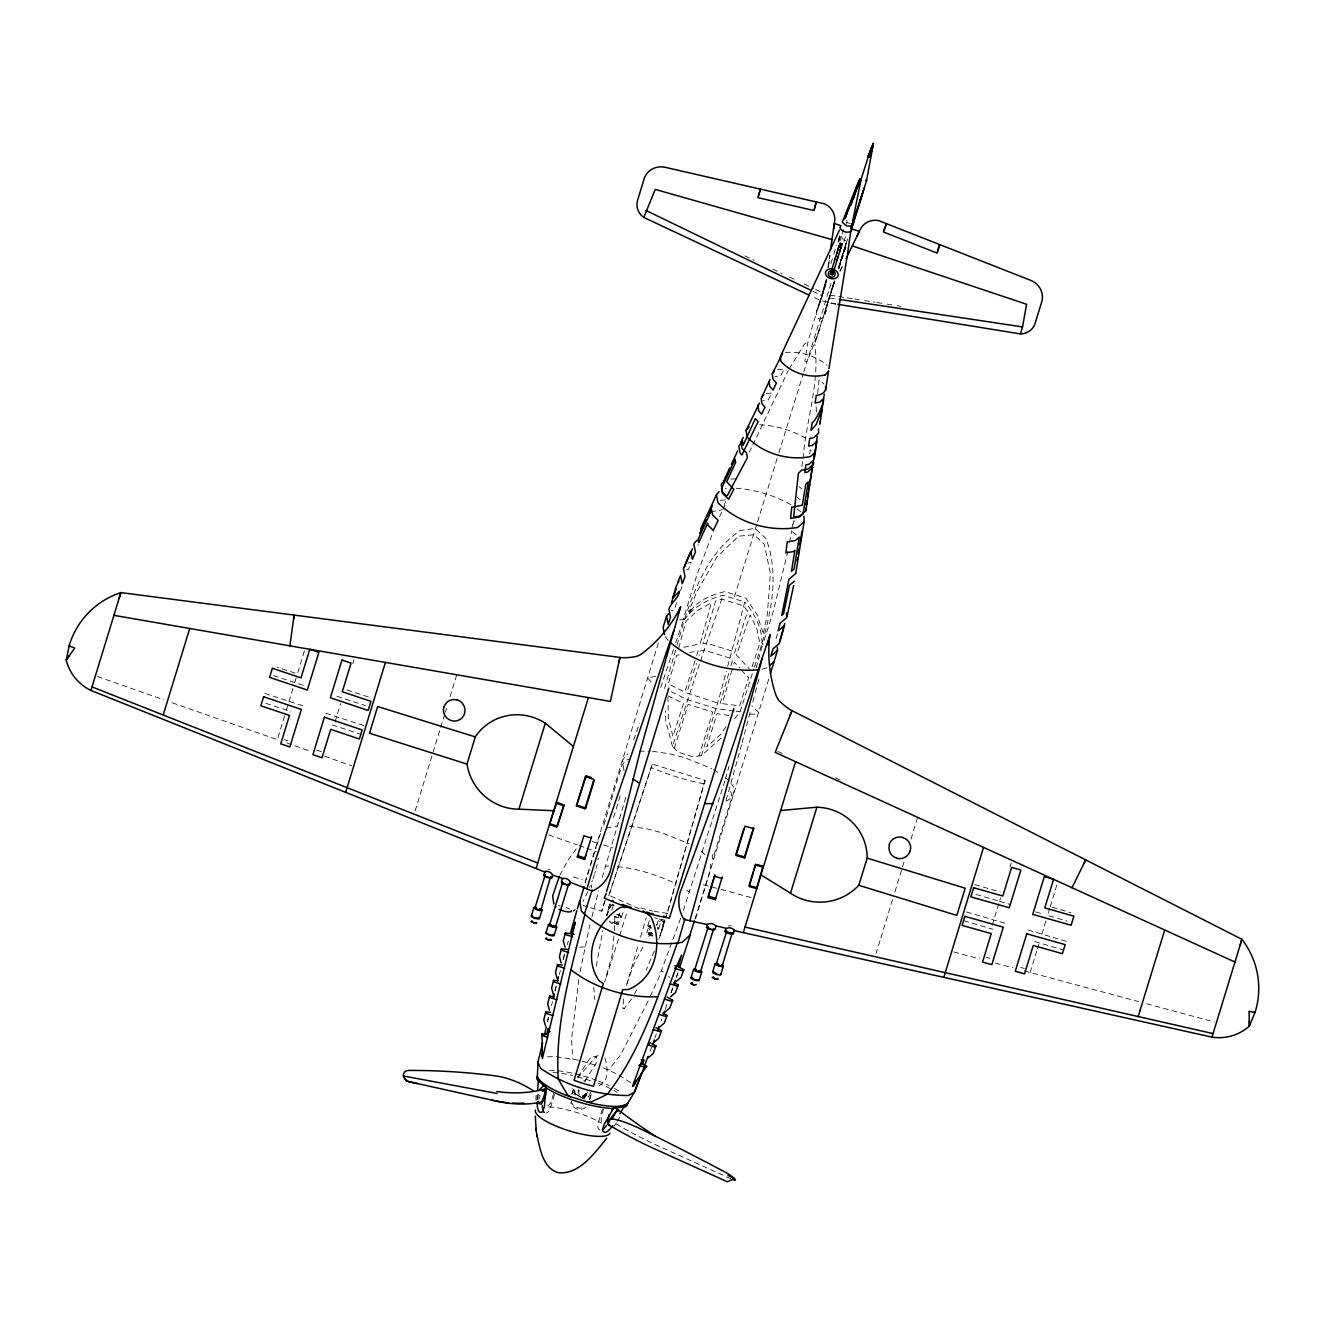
<?xml version="1.0" encoding="UTF-8"?>
<svg xmlns="http://www.w3.org/2000/svg" width="1325" height="1325" viewBox="0 0 1325 1325"><rect width="100%" height="100%" fill="white"/><g stroke="black" fill="none" stroke-linecap="round" stroke-linejoin="round"><path stroke-width="0.75" stroke-dasharray="5 3.75" d="M631.578 999L624.274 1008.607L622.866 1007.961L623.562 998.686M658.773 939.243C660.993 934.373 668.496 910.474 656.322 925.082M537.817 1099.22L538.248 1094.351M535.913 1100.197L536.145 1094.268M593.799 987.125L594.527 999.414M537.039 1099.783L537.403 1094.119M614.353 930.564L614.85 915.144M613.939 935.947L612.1 955.292L604.564 982.206M817.691 393.326L819.016 379.894L823.951 384.002M596.283 966.14L602.726 930.846M793.393 524.336L793.874 520.642L796.723 522.911M809.674 453.68L810.188 449.821L811.695 451.146M578.777 979.655L571.489 1039.628L572.88 1059.072M828.291 267.368L829.963 255.195L828.274 267.402M553.568 1093.655L550.753 1102.88L548.55 1105.232L546.562 1105.067M584.159 1099.203L584.987 1093.357L588.018 1091.966M820.771 299.93L826.154 279.509M827.893 267.551L829.351 257.563M801.89 466.516L802.801 460.504M803.099 458.5C805.898 420.588 820.308 381.882 814.726 344.003M580.102 971.689L589.956 924.585M789.617 542.438L791.555 530.795M791.886 528.857L793.178 521.106M574.503 1089.978L574.106 1094.897M590.486 907.724L601.716 911.186L604.631 901M787.944 551.051L773.287 611.355L762.968 644.364L761.991 643.586M597.873 859.859L598.287 858.07M582.453 1098.16L577.336 1094.997L578.495 1089.647M846.89 220.281L846.708 224.289M547.407 1021.509L548.318 1017.633M547.722 1021.227L548.633 1017.368M626.493 985.518L638.286 944.824M556.318 986.214L554.877 992.044M555.026 990.454L556.003 986.578M551.498 1005.625L552.459 1001.733M591.944 916.701L598.652 890.864M662.98 925.165L664.272 920.014M662.831 925.744L664.239 920.146M559.365 974.537L560.376 970.645M677.075 645.176L684.545 619.355L689 613.988A100.75 66.316 16.6 0 1 723.036 595.273L744.749 601.997L742.662 609.997A215.71 4.29 -74.6 0 1 733.669 644.033L728.849 662.02A215.71 4.29 -74.6 0 1 726.878 669.357M728.7 673.398L720.253 703.343L717.736 703.078L686.681 692.958L696.536 663.444M606.668 915.376L609.616 904.163M741.602 744.683L725.636 802.006M742.116 742.745L750.795 709.786M752.815 702.118L754.322 696.437M755.333 692.561L758.91 679.013M563.108 959.416L564.698 953.536M563.357 959.317L564.715 954.248M567.266 944.858L568.293 941.098M725.52 778.868L729.032 766.165M756.194 667.833L762.736 644.165M730.953 665.548L732.443 660.38L729.909 658.094L704.221 650.161L700.71 650.558L699.07 655.676M705.066 780.375L666.193 916.718L705.066 780.375L652.347 764.078L607.777 898.648M679.675 619.852L683.17 619.686L696.9 574.951L713.214 531.673M835.793 304.137L827.678 302.845L828.721 299.433M777.477 633.897L775.307 641.267M597.144 864.529L596.167 868.504M664.554 688.453L676.512 647.147M678.715 648.19L685.886 621.491L697.447 610.543L711.293 602.825L700.163 643.851L682.093 647.627M640.555 937.073L646.236 917.695M625.847 797.137L602.196 877.597M826.336 281.579L821.086 298.986M825.342 282.656L808.184 340.724L804.838 361.178L806.561 361.708L808.598 358.015L819.098 330.107M830.957 263.592L833.21 255.973M833.773 254.069L836.307 245.473M620.1 795.911L614.22 815.521A4.389 1.391 -68.3 0 1 613.077 818.221L612.779 818.684M696.685 655.428L698.027 650.939L689.696 652.562M826.402 280.254L817.558 309.802L827.032 281.132M838.261 240.603L840.05 234.657M820.225 301.901C808.631 321.246 826.071 326.679 827.313 304.087M821.533 297.943L826.8 280.337M838.51 241.183L840.282 235.27M825.574 283.5L826.767 279.558M747.548 611.057L743.723 605.939L721.711 599.132L715.599 601.103L702.979 643.503L706.622 643.155L731.814 650.956L734.514 653.258L747.582 611.024M695.095 660.628L684.743 691.998L668.297 683.866L676.644 655.279L682.06 654.384M754.472 666.972C767.937 626.592 781.882 580.367 765.999 538.563L754.952 528.427L740.095 530.547C710.233 550.885 695.277 586.114 684.545 619.355M284.577 715.964L277.339 739.665L171.455 702.498M286.382 710.034L292.991 688.371M294.763 682.541L296.899 675.584M304.369 651.039L297.429 673.829L276.908 667.138M335.026 721.993L340.641 703.575M352.814 663.659L354.007 659.701M444.736 714.175L415.106 811.016M445.332 712.237L446.525 708.328M450.086 696.619L457.224 673.216M585.103 882.019L658.376 642.923M585.17 883.079L589.377 869.283M626.957 983.581L634.543 962.232L644.232 944.791M892.537 899.625L880.082 940.452M894.922 891.824L904.428 860.621M910.971 839.156L918.109 815.753M992.226 925.247L1000.59 897.82M1010.014 866.898L1011.207 862.956M1030.171 972.484L1036.796 950.77M1037.392 948.783L1039.197 942.87M1041.881 934.108L1046.386 919.351M1049.715 908.403L1047.595 915.36L1067.188 921.09M1050.245 906.664L1057.201 883.858M596.681 845.83L600.49 833.558M554.496 1094.549L550.604 1107.286A9.225 4.373 -81.1 0 1 546.48 1113.033M611.719 910.374L613.839 903.451M616.556 923.641L611.173 921.968L616.556 923.641L620.15 911.848M618.195 924.138A4.538 1.325 17 0 0 612.067 921.057A4.538 1.325 17 0 0 611.322 923.21A4.538 1.325 17 0 0 618.195 924.138L620.415 916.867M621.508 917.198L624.158 908.536M571.903 1094.135L573.576 1088.686M843.793 229.556C841.127 232.488 841.027 241.779 845.93 240.537M589.526 1099.584L591.182 1094.135M647.908 925.363L649.498 920.163M646.782 932.982L649.002 925.711M652.827 935.467L648.438 933.727L650.823 925.628M656.803 925.33L658.608 919.451M602.345 1109.34L598.436 1122.076A9.225 4.555 -64.4 0 0 599.695 1129.91M658.757 928.726L661.407 920.063M768.715 679.178L695.658 918.341M734.481 596.681L756.989 523.706M757.602 521.735L778.272 454.69M778.885 452.703L803.215 373.832M803.828 371.845L831.802 281.132M843.975 241.697L846.41 233.796M694.929 919.169L710.73 868.736L710.581 861.366M571.986 1094.152L573.791 1088.338M815.355 342.148L833.938 282.357M838.212 268.594L846.162 243.022L838.394 267.981M589.608 1099.601L591.397 1093.787M731.88 670.218L722.307 703.608L739.632 705.927L748.675 677.555L742.398 671.344M879.933 940.932L875.991 953.553M590.569 865.341L596.134 847.602M832.1 288.502L834.568 280.602M838.261 268.76L848.149 237.158M828.589 300.112L834.667 280.635M838.327 268.958L846.559 242.475L838.526 268.081M816.465 338.554L834.452 282.407M833.094 285.057L834.27 281.264M605.194 900.304L601.716 911.186M721.148 738.058L701.505 755.482L693.571 756.989L678.251 752.252L672.487 746.505L699.815 662.98M674.326 748.294L688.072 704.453L700.412 708.229L712.751 712.088L699.004 755.929M834.22 281.861L824.73 312.021L825.276 310.414M701.505 755.482L718.796 699.186A215.71 4.29 -74.6 0 0 726.382 671.195M829.086 298.456L828.208 301.189M829.086 298.44L829.582 296.833M623.959 770.57L622.584 759.937L627.52 753.958M606.386 977.237L627.172 911.799M733.735 664.107L734.365 662.185L739.979 668.115M752.12 666.757L759.838 643.072L756.857 628.911L750.165 614.966L736.551 655.097L749.751 669.357M826.038 308.062L833.988 283.285M734.746 718.647L740.062 711.807L753.842 668.926M724.908 780.822L683.22 910.855M843.81 251.419L846.277 243.783M838.874 268.693L846.476 245.208M676.578 602.693L674.243 610.013L671.212 610.891M840 241.167L842.468 233.564M838.924 268.064L846.327 245.224M660.612 934.026L664.885 920.842L659.983 935.914L665.017 921.306M594.759 873.357L595.422 871.303M652.347 764.078L609.003 895.286L641.383 909.745M660.678 687.543L675.021 644.878M675.667 642.94L683.501 619.653M838.725 241.448L840.663 235.751M591.894 881.821L592.325 880.578M671.079 992.624L672.769 987.655M676.545 976.608L677.804 972.931M671.179 992.839L673.15 987.075M676.429 977.486L678.4 971.722M700.428 661.175L723.036 595.273M680.553 590.784L681.663 587.571A12.587 4.273 -64.3 0 0 682.06 586.412M680.652 918.275L659.022 977.188L648.935 999.249M606.784 915.592L611.769 904.76L613.74 905.952M633.714 739.913L639.495 723.317M665.183 1009.368L667.204 1003.671M609.036 909.099L611.024 903.534M594.378 874.748L592.938 878.839M654.997 1037.624L656.372 1033.881M661.158 1020.73L661.854 1018.842M650.161 1051.205L652.264 1045.607M538.844 1099.303L540.219 1095.808L536.691 1093.175M654.418 950.969L646.136 970.231M588.714 1096.984L590.42 1092.661L587.985 1096.967M589.625 887.336L590.354 885.68M691.302 609.119L689 613.988C695.559 600.838 711.293 594.892 724.825 591.546L745.992 598.254L757.022 614.601L762.554 631.329M719.608 516.7L722.042 511.334M722.87 509.545L726.117 502.407M749.304 452.338L751.904 446.856M752.766 445.034L788.16 370.735M587.869 891.593L583.017 901.447M559.862 875.278L567.68 860.77L576.243 848.845M832.978 285.803L834.733 282.175M840 271.294L842.634 265.845M839.934 270.962L842.634 265.497M648.107 1001.087L620.613 1054.816L608.572 1070.12M603.637 1109.141L601.053 1116.197L601.384 1121.579M724.096 504.808L725.752 501.496M634.41 994.114L638.269 986.843M585.12 1097.398L587.058 1093.787M789.12 368.963L804.391 344.136L807.886 341.883M651.32 932.287L647.113 939.574M614.088 1126.383L616.158 1123.02M617.202 1121.331L620.315 1116.296M577.849 1077.076L589.476 1058.807A6.161 1.308 -13.8 0 1 596.349 1056.124L597.161 1055.992A10.186 2.17 -13.8 0 1 599.761 1055.661M584.673 1081.299L596.217 1063.18L596.349 1056.124L577.948 1077.672M725.934 726.729L720.552 734.53L706.738 746.919L717.04 713.695L728.899 715.483M576.06 1094.301L582.884 1098.524L586.992 1093.274M648.422 933.496L652.695 934.075M582.884 1098.524L588.184 1093.224M603.852 825.21L621.558 766.247L625.516 760.401L629.524 758.993M766.91 667.817L761.461 669.34M725.901 801.095C733.007 798.693 736.965 789.65 731.483 783.903M579.307 1090.21A118.72 25.374 -13.8 0 0 581.774 1097.779L587.82 1092.976M581.774 1097.779L587.621 1093.489M587.157 1093.108L580.847 1097.001L587.522 1092.926M691.137 609.185L688.636 611.637L696.702 592.043L716.957 556.831L738.605 536.178L754.074 534.72L764.161 544.078L770.405 573.361L767.374 613.889L763.101 634.658L762.67 631.528M728.071 925.976L731.334 925.645M606.287 828.059L617.4 825.889M777.609 369.675L784.218 369.128L780.491 376.035L774.893 376.515M766.264 393.74L771.846 392.912L768.368 399.885L762.952 400.763M710.697 511.814L721.612 509.794M697.662 545.155L698.573 544.89M687.758 563.191L691.269 562.181L688.47 569.369L686.135 570.032M785.477 352.5C800.118 351.092 815.803 355.763 827.015 365.352M725.504 488.577L726.448 488.478M720.353 500.254L726.58 499.84M547.821 869.498L550.041 869.581M683.17 619.686L684.462 619.603M639.279 751.176L650.343 751.159M605.542 866.252L608.804 866.02M730.837 479.087L736.899 478.723M584.689 946.911L575.431 947.408M547.49 1056.787L555.97 1056.671L578.545 1060.199M750 714.142L755.598 714.192L758.579 712.32L751.822 705.91M759.606 424.795C775.87 425.424 792.052 430.244 806.113 438.459M652.38 751.275L670.218 753.908L684.959 757.784L711.807 768.666M629.259 826.171L647.263 828.887L661.97 832.796L689.05 843.694M617.384 866.649C637.938 868.72 657.929 875.113 676.512 884.073M664.14 919.898L658.326 918.937M736.17 488.246C755.349 489.637 774.347 495.351 791.058 504.825M655.875 676.247L647.627 678.003L652.066 682.922M734.1 711.012L716.212 708.61L687.195 699.633L668.048 690.176M736.087 711.277L740.062 711.807M583.58 1080.803L585.633 1081.084M829.202 297.877L837.35 299.102M667.419 913.372L654.053 911.318M830.112 295.16L852.455 298.688M854.476 299.003L862.608 300.278M864.629 300.609L874.782 302.199M876.819 302.514L884.934 303.806M886.972 304.121L895.087 305.396M897.124 305.727L901.182 306.357M835.843 304.021L820.572 300.493L811.215 296.237M640.72 907.923L652.579 911.07M703.426 884.719L718.995 888.909M720.949 889.423L754.024 898.317M953.867 951.979L979.788 958.952M995.323 963.126L1012.747 967.797M1024.358 970.927L1138.672 1001.617M1146.605 1003.754L1214.528 1022.006M582.122 1061.176L596.316 1065.449M577.385 1076.712L593.252 1081.548M974.802 884.587L1000.226 892.023M1052.133 907.211L1070.981 912.726M976.061 894.441L997.559 900.735M999.514 901.298L1010.428 904.495M1035.769 911.915L1043.653 914.217M966.455 911.948L1004.731 923.194M1028.101 930.067L1066.377 941.297M963.788 920.709L992.823 929.239M1034.659 941.528L1063.693 950.058M986.264 957.312L989.974 958.389M1020.714 967.416L1024.424 968.509M846.857 222.434L850.319 223.511M592.209 841.524L597.741 843.247M603.372 844.986L612.812 847.901M573.41 876.968L582.42 879.75M583.017 905.406L588.615 907.145M346.918 689.977L370.122 697.546M273.447 675.584L306.456 686.35M336.931 696.287L365.534 705.629M264.801 693.406L302.696 705.728M325.817 713.231L363.712 725.553M265.861 703.376L290.871 711.508M332.293 724.974L361.046 734.315M284.312 739.615L287.972 740.808M316.592 750.116L322.074 751.888M97.421 676.512L163.704 699.782M286.796 742.977L311.358 751.59M324.575 756.227L351.821 765.8M548.749 834.899L577.236 844.903M579.141 845.565L584.838 847.569M586.743 848.232L596.233 851.577M603.322 1067.867L617.516 1074.293M731.069 1178.852L658.856 1146.208A118.72 23.32 32.1 0 1 612.978 1122.093M777.725 751.358L783.274 753.908M835.611 777.908L841.226 780.491M622.866 1007.961L624.241 1008.607M612.398 904.279L614.204 905.108M667.883 695.923L683.518 703.327L672.984 736.468L668.347 718.398L667.982 697.447M744.882 255.874L754.173 260.28M772.773 269.107L782.065 273.53M789.485 277.058L795.066 279.707M804.358 284.113L813.649 288.535M815.504 289.413L822.941 292.941M812.656 291.136L821.931 295.624M619.057 1075.122L630.385 1082.426L634.029 1086.682M713.513 769.692L720.369 773.8M661.523 970.678L663.245 972.037M799.025 486.639L801.973 488.991M797.137 497.355L800.217 499.807M797.004 508.767L800.847 511.881M792.416 531.706L796.689 535.118M686.897 890.168L689.364 892.172M705.148 854.592L699.219 849.722M725.785 777.924L729.512 781.054M668.28 640.522L664.902 636.282M668.612 976.227L669.672 977.635M571.174 1100.959L572.019 1103.228A8.894 8.844 -69.2 0 0 577.501 1107.617A8.894 8.811 -75.9 0 0 584.474 1107.087M575.447 1095.179L574.752 1090.442M672.487 746.505L665.779 720.949L665.548 711.028M591.331 884.934L591.778 888.081M816.448 411.81L816.117 406.377M762.074 643.321L761.577 636.431A100.75 66.316 16.6 0 0 744.749 601.997M712.651 854.608L712.784 858.948L731.019 800.101L731.466 793.162L729.148 789.816A4.919 1.458 -77.3 0 0 728.833 789.551M549.362 1070.352A47.485 12.041 17 0 1 573.129 1073.349M575.067 1073.797A47.485 12.041 17 0 1 596.681 1080.355M598.552 1081.051A47.485 12.041 17 0 1 609.086 1085.572M614.585 1088.405A47.485 12.041 17 0 1 621.342 1092.612M657.564 927.136A5.681 1.656 17 0 1 657.763 929.272M651.403 928.113A5.681 1.656 17 0 1 647.875 925.579A5.681 1.656 17 0 1 651.088 924.85M618.013 914.449A5.681 1.656 17 0 1 621.177 917.546A5.681 1.656 17 0 1 614.154 916.602M548.765 1106.888A38.938 9.871 17 0 1 601.384 1123.153M553.022 1072.538A47.485 12.041 17 0 1 572.483 1075.453M597.906 1083.154A47.485 12.041 17 0 1 617.185 1092.38M585.915 1107.12A9.225 8.911 19.7 0 1 570.661 1102.4M558.521 905.737A8.182 2.07 17 0 1 560.26 905.919M566.255 907.559A8.182 2.07 17 0 1 569.568 909.149M604.747 1057.996A706.159 150.967 -13.8 0 1 606.088 1078.153A69.032 14.757 -13.8 0 1 595.852 1087.842M577.336 1094.997A118.72 25.374 -13.8 0 1 572.036 1088.156M652.894 936.079A4.538 1.325 17 0 1 646.766 933.164A4.538 1.325 17 0 1 652.662 933.463M657.631 928.013A4.538 1.325 17 0 1 657.399 928.659M650.79 927.45A4.538 1.325 17 0 1 650.575 925.214M703.84 783.787A69.297 17.573 17 0 1 651.138 767.49M657.382 918.589A5.681 1.656 17 0 1 654.583 917.728M616.523 914.283A4.538 1.325 17 0 1 620.315 917.016A4.538 1.325 17 0 1 614.535 916.387M610.03 903.882L606.767 915.31L610.03 903.882M839.272 238.069L838.096 242.028L839.238 238.053"/><path stroke-width="1.5" d="M565.046 947.176L563.324 940.916L565.262 933.065L571.655 933.694L575.315 922.233L542.372 1058.543L542.008 1033.964L547.838 1034.577L549.312 1028.581M795.729 573.377L804.109 521.884L803.96 516.187M795.166 516.849L799.753 516.104L805.931 510.688L805.931 508.287M805.931 510.688L812.937 462.309M813.55 462.21L813.517 464.148L808.167 468.951L801.658 470.16L798.71 473.008A3.462 2.302 -70.9 0 0 798.213 474.714L793.758 516.203A5.731 2.7 -74.1 0 0 795.182 516.849M815.521 450.368L815.504 451.974L810.353 456.612C788.044 460.918 763.001 453.597 747.217 437.084L746.091 430.509L759.573 402.883M819.744 421.433L819.794 424.166L820.639 419.992A13.714 2.534 -78 0 1 821.268 414.311L822.047 409.491L816.051 424.729L810.999 430.377L812.159 422.675C817.21 420.406 829.516 390.279 820.092 402.005L815.107 403.048L816.283 395.347C820.871 395.297 827.015 391.918 825.558 386.569M825.525 390.395L828.622 370.636M851.495 230.103L851.495 230.947C848.298 233.713 840.795 231.544 839.884 227.37L840.414 226.674M542.67 1042.725L537.95 1062.253L537.503 1074.36A47.485 12.041 17 0 0 567.216 1095.709L590.702 1102.98A47.485 12.041 17 0 0 628.249 1102.417L634.493 1092.115L643.834 1068M537.635 1090.342L538.248 1080.902M545.685 1087.444L544.476 1106.325L542.67 1111.576A8.894 4.455 80.7 0 1 539.126 1111.725A8.894 2.551 87 0 1 537.403 1106.938L536.973 1102.168M831.603 270.168L830.427 274.242L831.173 271.608M570.462 881.986L569.386 884.968A4.257 1.077 17 0 1 564.649 884.338A4.257 1.077 17 0 1 561.469 882.235C560.972 875.775 569.187 878.442 570.33 882.251L592.391 891.079C601.964 886.872 609.285 877.713 611.206 867.312L640.19 751.043L680.553 607.016L679.046 610.013A144.011 138.827 36.5 0 1 643.403 652.562A28.173 27.162 36.5 0 1 637.027 656.256A59.443 57.621 34.3 0 1 621.789 657.664L120.873 592.59A85.86 82.547 40.5 0 0 69.347 645.093L66.25 660.132A44.404 42.698 40.5 0 0 90.928 690.441L544.79 872.032C547.672 869.73 554.86 873.854 551.829 877.796A4.257 1.077 17 0 1 545.536 876.686A4.257 1.077 17 0 1 545.271 874.815M293.637 619.106L294.133 615.181L289.844 645.938M707.368 924.32L706.573 927.401A4.257 1.077 17 0 0 710.763 929.521A4.257 1.077 17 0 0 714.672 929.62C718.697 924.668 710.382 922.001 707.318 924.618L684.098 919.451C678.218 910.673 677.092 898.814 681.398 889.025L722.605 776.533L770.007 634.675L769.577 638.004A144.011 139.092 2.5 0 0 775.307 693.356A28.173 27.212 2.5 0 0 778.52 700.014A59.443 57.704 5.2 0 0 790.346 709.786L1241.923 939.293A85.86 82.746 -1.7 0 1 1255.255 1011.853L1249.409 1026.03A44.404 42.797 -1.7 0 1 1211.977 1037.144L734.216 930.614C733.04 927.102 724.841 926.341 725.139 931.392L733.255 933.761L734.365 929.719M833.524 229.357L834.319 223.577L841.11 225.681M806.246 505.504L806.594 503.152M545.917 1095.03L546.132 1088.107L544.906 1085.457M847.47 254.417L850.716 231.693M830.527 249.58L834.618 221.557A16.811 16.248 23.1 0 0 824.117 203.735L665.117 167.298A18.219 17.623 19.7 0 0 644.48 177.732L637.59 200.29A15.801 15.287 19.7 0 0 643.801 217.433L809.409 295.243M828.953 368.598L847.139 256.454M715.699 925.778L726.034 928.262M797.087 561.171L797.633 557.792M798.213 554.198L799.141 548.533M799.77 544.757L801.94 531.54M806.395 504.345L807.041 500.337M807.571 497.19L808.349 492.353M808.879 489.24L809.674 484.354M810.188 481.29L812.457 467.361M812.888 464.81L813.55 462.193M852.074 224.058L851.627 226.078L846.543 225.962L842.269 222.202L859.511 179.007L860.803 178.56M837.864 304.336L1020.432 333.917L1022.536 326.911L1026.577 304.253L852.372 245.953M851.213 226.956L866.451 181.161L873.059 145.386M793.625 585.617L787.133 615.976M618.808 662.765L619.918 657.515L610.411 701.422L113.884 615.33M767.688 644.911L770.007 634.675M541.71 1056.24L542.621 1052.249M852.637 221.507L861.184 178.676L844.472 218.559M832.63 274.755C833.524 272.437 832.448 276.246 830.493 274.076M544.492 1034.742L546.331 1027.024M550.537 1012.333L545.751 1011.869L543.813 1019.72L545.519 1025.964M554.446 996.582L549.66 996.118L547.705 1003.952L549.428 1010.213M558.338 980.815L553.552 980.351L551.614 988.202L553.337 994.446M562.247 965.047L557.461 964.6L555.523 972.434L557.229 978.695M567.746 949.445L561.369 948.832L559.415 956.683L561.138 962.927M546.745 1034.245L548.235 1028.25M553.419 997.858L554.397 993.982M783.953 626.361L784.748 623.462M873.308 144.21L869.332 157.261L871.817 146.76L867.974 156.847L873.308 144.21A202.344 2.335 -72.8 0 1 872.115 149.195L871.254 152.358M814.494 208.688L816.25 201.93L813.981 210.509L757.867 197.64L760.484 189.16L758.48 195.736M557.51 980.765L558.521 976.889M577.418 908.685L579.737 900.801L581.427 911.103C606.154 935.516 643.718 946.597 677.936 943.019L684.926 918.689M584.838 914.515C571.39 968.327 554.744 1023.016 558.289 1079.08L567.382 1094.715L570.429 1096.835M345.842 791.82L385.393 662.483M536.178 868.471L540.467 853.797M586.892 888.876L595.24 860.886L673.796 630.601M689.894 920.726L762.339 657.995M783.406 628.348L781.021 636.845M576.839 910.656L570.33 933.628M1211.977 1037.144L1241.923 939.293L1240.233 944.791M870.873 153.75L869.929 156.996M91.243 689.331L90.928 690.441L120.873 592.59L119.184 598.088M795.58 761.693L743.342 932.535M163.207 715.003L189.674 628.597M579.588 901.977L584.077 886.723M537.735 863.006L91.972 686.88M833.359 272.288L832.928 273.811L833.789 270.847M1138.175 1016.673L1139.782 1011.339M845.598 217.532L846.774 213.59M853.532 197.723L856.132 189.011M779.663 641.433L780.591 638.302M831.123 271.774L834.949 259.236M833.293 272.453L833.64 271.36M540.517 853.664L541.296 851.064M831.984 239.61L655.262 189.409L643.933 217.002M541.345 850.932L588.399 697.612M606.519 891.593L639.296 784.433M606.254 893.53L604.283 898.019A75.094 19.03 17 0 0 625.003 906.35L630.534 908.238A75.094 19.03 17 0 0 669.407 918.159L733.918 708.279M1139.898 1010.925L1140.229 1009.849M309.752 649.382L301.007 677.87L272.354 668.264L269.555 677.357L307.317 690.027L318.894 652.331L310.58 649.532M573.41 746.472L545.32 723.185L518.903 809.161L553.668 810.734M556.632 826.966L564.053 804.855L557.477 826.237L556.632 826.966L549.428 824.548L556.848 802.42L562.247 804.242M531.308 916.039L533.876 907.642M536.542 909.049L534.969 907.973L545.072 875.345M536.923 909.381L540.931 909.811L550.587 876.852M539.441 918.556L542.024 910.159M594.18 780.673L585.766 808.051L584.921 808.78L576.408 805.931L585.418 776.599L586.279 775.854L591.381 777.576M576.408 805.931L586.279 775.854M545.95 932.982L548.517 924.585M552.376 926.44L549.61 924.916L562.562 882.566M584.921 808.78L593.931 779.448L585.418 776.599M554.148 926.804L555.556 926.755L568.524 884.421L569.551 884.818A4.257 1.077 17 0 0 569.253 884.073M577.319 857.01L583.878 835.678L591.082 838.096L591.563 836.737L584.524 859.445L577.319 857.01L577.799 855.652L585.021 858.087M554.082 935.5L556.649 927.102M584.524 859.445L585.733 855.519M668.81 613.591L666.574 616.125L663.146 627.338L664.554 634.493M668.794 688.139L639.577 783.489L632.936 778.868M834.882 259.468L835.297 258.11M853.466 198.568L857.49 185.401L844.787 218.791M837.052 260.147L837.483 258.789M833.673 271.211L837.135 259.915M851.263 230.003L864.231 188.15M770.504 673.332L777.51 650.442L777.344 647.163M714.473 876.256L707.914 897.605L715.252 899.675L715.732 898.317L708.395 896.247L714.953 874.898L714.473 876.256L721.794 878.326M691.004 977.85L693.571 969.436M715.252 899.675L722.291 876.968M696.801 971.093L694.664 969.784L708.146 927.185M743.673 829.053L735.872 854.476L744.517 856.927L744.683 857.971L736.037 855.519L745.048 826.187L753.693 828.638L744.683 857.971M697.381 971.44L700.61 971.622L713.546 929.057M699.136 980.367L701.703 971.954M744.517 856.927L753.527 827.595L753.693 828.638M712.618 972.119L715.185 963.706M718.415 965.362L716.278 964.037L726.746 931.326M937.686 251.17L939.707 244.578L937.106 253.075L883.477 232.008L886.408 223.643L884.106 230.202M718.233 965.445L722.224 965.892L732.129 933.198M720.75 974.637L723.334 966.223M756.426 887.568L749.089 885.497L755.664 864.099L749.254 886.541L756.592 888.611L762.985 866.186L757.486 864.629M760.832 874.798L790.512 893.166L816.912 807.19L780.574 810.536M790.478 893.216A52.404 51.493 -8.9 0 0 858.782 885.266L867.196 858.12A51.857 50.946 -8.9 0 0 816.912 807.24M983.498 847.453L943.947 976.889M1053.524 879.419L1044.779 907.907L1073.912 916.155L1071.13 925.247L1032.722 914.383L1044.299 876.67L1052.762 879.055M1140.361 1009.418L1164.692 930.133M835.611 257.083L837.847 249.878M835.247 258.276L835.644 256.967M838.162 256.553L839.652 251.75M837.781 257.762L838.195 256.487M842.22 243.933L840.696 244.91L840.033 243.27L842.22 243.933L840.944 247.643L838.742 246.963L840.033 243.27M837.417 258.955L837.831 257.646M836.721 253.506L837.069 252.346M838.145 248.918L838.576 247.527M837.781 250.044L838.212 248.702M858.716 186.577L869.001 154.661A202.742 2.335 -72.8 0 1 871.734 146.959L872.363 145.319A202.742 2.335 -72.8 0 1 873.308 144.193M840.332 249.597L840.746 248.189M839.967 250.723L840.381 249.365M839.619 251.866L840.017 250.558M851.23 227.287L853.085 221.358M851.163 227.867L854.857 216.091M860.041 201.35L863.204 191.197M838.493 247.792L839.023 246.086L841.209 246.748L840.679 248.471M689.596 935.997L694.399 920.858M851.213 228.513L860.488 199.876M671.411 602.941L672.371 599.977M1020.581 333.469L1020.432 333.917A15.801 15.287 19.7 0 0 1035.156 323.234L1042.063 300.692A18.219 17.623 19.7 0 0 1030.833 280.403L878.889 220.679A16.811 16.264 16.3 0 0 860.24 229.473L846.145 258.59M679.659 967.449L690.226 934.97L682.243 942.274L677.936 943.019M672.852 598.486L675.137 591.844M850.948 205.342L852.886 199.628M674.027 983.978L675.286 980.301M677.307 943.102C658.376 995.191 641.648 1049.814 607.38 1094.251L591.099 1102.052L587.389 1102.069M584.391 914.084L592.159 890.003M663.179 1015.049L664.521 1011.257M676.181 981.543L681.05 977.32L683.832 969.734L678.301 966.67L681.547 955.077L675.601 968.625L632.472 1086.401L646.666 1066.343L641.598 1063.577L638.915 1065.532L645.325 1067.304L646.666 1066.343M680.553 607.016L677.936 613.74M657.73 1030.121L659.105 1026.362M652.977 1043.736L654.335 1039.976M657.763 1030.585L659.138 1026.842M545.287 1097.514L541.246 1104.089L539.258 1103.907L538.033 1101.274M609.102 1114.573L607.513 1123.352L609.798 1125.72M641.598 1063.577L643.023 1059.718M642.691 1063.909L644.099 1060.05M651.767 1043.636L655.925 1045.955L653.142 1053.541L648.273 1057.747M655.974 1027.637L661.506 1030.701L658.724 1038.287L653.854 1042.51M662.931 1013.161L667.088 1015.463L664.305 1023.049L659.436 1027.273M667.138 997.145L672.669 1000.226L669.887 1007.812L665.017 1012.018M674.094 982.686L678.251 984.988L675.468 992.574L670.599 996.781M854.078 221.424L852.571 224.703M644.497 1065.664L647.991 1056.389M641.548 1073.316L634.493 1092.115L628.431 1095.51C597.575 1095.527 565.99 1085.987 540.6 1068.347L537.95 1062.253M677.887 582.188L680.139 576.408M634.493 1084.943L635.983 1081.117M610.312 1118.847L608.109 1124.478A118.72 23.32 32.1 0 0 653.987 1148.593L727.392 1181.784L734.414 1178.554A10.186 2.004 32.1 0 0 725.438 1172.294A706.159 138.711 32.1 0 0 642.509 1129.861A69.032 13.565 32.1 0 0 612.017 1118.946L610.312 1118.847L617.284 1109.853L612.017 1118.946M675.733 590.254L676.33 588.847M684.412 566.934L685.77 563.572M789.965 715.699L791.986 710.73L775.191 752.385L1234.933 962.033M741.768 441.738L742.298 440.033L740.94 441.689L742.116 448.529L746.555 453.117L747.317 457.108A3.462 2.236 -74.7 0 1 746.77 458.798L727.309 495.649A5.731 2.584 -71.5 0 1 725.818 495.401L722.638 492.254L721.181 484.47L722.721 482.548M686.367 562.115L692.511 548.716M559.15 876.968L552.624 896.015L553.867 904.031M741.354 442.699L738.853 446.194L740.079 453.117L741.95 454.972L758.115 421.549L755.366 418.584L743.192 445.183L742.116 439.138L743.375 437.515M699.567 533.478L702.714 526.654M552.674 875.113L562.794 878.475M700.544 529.172L716.428 494.772L719.127 491.575M769.08 381.484L769.775 386.436L773.088 390.047L776.433 383.024L772.988 379.232L772.227 373.915L782.495 353.659M769.991 379.662L761.179 398.593L761.991 403.926L764.989 407.106L761.643 414.112L758.778 411.131L757.817 405.119M703.509 524.915L705.91 519.698M707.5 516.237L712.303 505.819M729.711 468.023L724.626 479.054L725.123 477.961M731.4 464.346L737.578 450.898M780.773 355.845L839.404 230.169M856.795 236.562L859.362 231.312L850.865 228.695M1071.942 887.816L1085.672 859.975L1083.9 863.519M545.188 871.221L543.813 875.179L545.171 876.007M724.079 480.097L723.317 481.522M539.706 1089.581L543.979 1085.043M613.458 1108.396L603.968 1124.726L602.593 1130.092A8.894 4.604 -46 0 0 605.558 1132.279A8.894 2.733 -52.5 0 0 609.782 1129.331L612.846 1125.637M619.835 1113.845L623.628 1107.303M69.066 655.974L66.267 659.999L74.73 648.058L69.132 645.904L70.308 646.368M606.701 1138.291C594.842 1152.568 579.538 1174.894 558.355 1172.675C542.438 1168.203 540.004 1147.881 536.724 1134.332M772.227 373.915L774.429 371.099M762.09 396.771L763.78 394.701M746.091 430.509L749.172 426.783M611.504 1110.3L612.862 1108.743M696.751 540.434L693.787 543.846L695.493 552.194L692.329 559.266L690.706 551.432L683.402 568.74L685.042 576.574L682.276 583.762L680.52 575.398M824.928 375.008L828.605 371.464M534.969 907.973L536.029 907.724M532.402 916.387L533.081 917.182M568.524 884.421L566.057 884.454M538.348 918.225L533.66 917.48M549.61 924.916L550.67 924.668M694.664 969.784L696.387 969.585M692.263 978.016L694.797 979.854L698.01 979.804M716.278 964.037L717.338 963.788M628.332 1102.433L625.731 1104.884L620.133 1106.209M556.848 802.42L555.987 803.165L563.208 805.583M777.51 650.442L770.819 656.19L773.038 648.836L779.315 643.437L784.499 625.483L778.139 630.849L779.978 623.363L786.785 617.649L786.503 612.846M769.775 665.349L774.082 661.639M813.02 467.228L807.604 472.081L804.855 472.528L805.931 464.81L808.995 464.313L813.832 459.924L816.879 441.308L812.358 445.448L808.614 446.078L809.774 438.393L813.732 437.681L818.552 433.275L818.519 428.836M804.109 521.884L797.733 527.433C769.61 532.203 738.257 522.994 717.951 502.771L716.428 494.772M795.712 573.477L788.971 579.207L781.75 615.396L783.588 613.856L789.468 585.302L794.42 581.128M683.832 969.734L682.491 970.712L675.601 968.625A5.582 1.424 20.1 0 1 674.558 968.078M678.251 984.988L676.909 985.966L670.019 983.862M672.669 1000.226L671.328 1001.203L664.438 999.1M667.088 1015.463L665.746 1016.441L658.856 1014.337M661.506 1030.701L660.165 1031.678L653.275 1029.591M650.393 1042.874L647.693 1044.829L654.583 1046.916L655.925 1045.955M574.934 909.844L573.41 910.739M542.289 1091.303L546.016 1090.077L541.859 1101.887A118.72 76.121 35.6 0 1 496.014 1101.058L409.574 1081.813A6.161 3.942 35.6 0 1 403.429 1075.983L403.363 1075.337A10.186 6.526 35.6 0 1 408.796 1070.451A706.159 452.819 35.6 0 1 494.358 1075.718A69.032 44.272 35.6 0 1 533.064 1090.674M535.963 907.94L536.078 908.784M539.938 909.844L539.822 909M531.872 921.289L533.644 922.846M714.241 972.202L717.189 974.322M713.181 977.353L714.953 978.927M824.895 375.008C809.459 378.519 791.555 373.302 780.955 361.41L780.259 356.508M758.314 669.87C727.259 672.255 694.598 662.517 670.467 642.691M657.829 996.748C627.238 998.122 595.339 988.566 570.992 969.883M628.447 906.963L620.647 907.261C596.648 922.034 581.857 954.861 598.784 980.401L603.322 983.68L574.073 1080.289L583.662 1083.602L593.484 1086.285L622.717 989.676L628.315 989.527C656.836 978.065 662.947 942.174 650.873 916.618L643.056 910.855M531.954 921.057L530.928 921.537L535.78 923.426M713.032 929.521L711.856 929.454M546.579 938.001L545.552 938.481L547.092 939.342M696.072 969.734L695.244 970.132L696.238 970.844M713.612 977.353L712.204 977.386L715.682 979.274M704.701 803.629L713.016 803.629M553.618 926.738L554.496 927.02M716.196 979.208L717.603 979.059L717.04 978.413M692.296 982.935L690.607 983.349L693.339 984.657M692.528 983.15L691.137 983.299L692.147 984.193M839.371 299.4L1022.536 326.911M615.446 1107.269L617.251 1108.28L617.831 1111.476M497.107 1093.506L403.429 1075.983L406.394 1081.101L417.574 1083.602M549.146 877.531L546.165 876.62M534.29 923.028L536.675 923.326L536.161 922.366M553.005 926.622L553.85 926.937M718.846 964.186L716.825 964.219L717.852 965.113M720.518 966.074L718.995 965.71M698.06 971.473L700.064 971.44L699.037 970.546M715.583 979.092L717.984 979.39L717.471 978.43M693.969 984.823L696.271 984.475M694.813 985.154L692.528 984.525M663.61 916.138L666.193 916.718M1213.021 1033.583L744.898 927.069M651.503 913.389L653.242 913.803M646.501 912.08L649.83 912.958M711.111 929.305L706.54 927.185A4.257 1.077 17 0 1 707.981 926.738M553.105 926.788L550.869 926.026M548.235 939.922L551.482 940.104L550.372 939.293M755.83 865.159L763.15 867.229L762.985 866.186M867.196 858.12L965.163 888.214L956.816 915.409L858.848 885.315M550.736 877.465L551.945 877.697A4.257 1.077 17 0 0 551.018 876.603M562.645 882.5L561.701 882.019A4.257 1.077 17 0 1 562.197 881.887M713.562 929.173L714.622 929.305A4.257 1.077 17 0 0 713.728 928.527M549.113 1031.314L550.206 1031.645M641.035 1059.735L642.112 1060.066M572.533 936.742L565.709 934.605L565.262 933.065M568.64 952.509L561.8 950.356L561.369 948.832M564.732 968.26L557.908 966.124L557.461 964.6M560.823 984.028L553.999 981.875L553.552 980.351M556.931 999.779L550.09 997.642L549.66 996.118M553.022 1015.546L546.198 1013.41L545.751 1011.869M1253.781 1012.25L1254.974 1012.648L1249.044 1011.24L1249.409 1026.03L1249.359 1021.045M577.269 805.202L585.766 808.051M550.273 823.819L557.477 826.237M565.278 884.239L562.827 883.063M547.473 939.657L550.72 939.524M547.639 1037.293L542.455 1035.504L542.008 1033.964M622.27 904.379L626.526 905.903A76.602 19.428 17 0 0 631.462 907.575M612.283 900.503L613.16 900.851M536.227 909.082L537.105 909.281M553.419 925.446L555.556 926.755M547.672 939.574L546.215 939.061M645.904 210.427L810.801 290.241M727.972 1175.374L734.812 1178.952A6.161 1.209 32.1 0 1 733.354 1179.863M699.352 970.513L700.61 971.622M539.673 908.702L540.931 909.811M865.705 180.084L866.451 181.161M552.724 934.672L550.521 935.202L547.076 933.545M666.574 616.125L668.214 624.456L670.483 617.119L668.943 609.301C670.765 602.378 678.599 598.933 679.344 591.248L672.355 598.751L673.895 594.163A13.316 1.772 -75 0 0 675.27 589.227L676.015 586.842A13.697 1.226 -66.4 0 1 678.913 581.178M535.283 1116.197L536.227 1130.722M535.88 1128.337L537.056 1136.535M824.299 394.121L821.069 415.47L821.02 413.88M817.26 436.405L814.279 457.953L814.196 454.757M810.917 474.466L810.983 476.354M609.914 1133.107A38.938 9.871 17 0 1 569.386 1130.904A38.938 9.871 17 0 1 535.515 1110.085M627.603 1104.52A47.485 12.041 17 0 1 625.003 1106.971L611.438 1108.429A47.485 12.041 17 0 1 547.275 1088.587L537.354 1079.875A47.485 12.041 17 0 1 536.873 1076.463M674.789 965.743A5.582 1.424 20.1 0 1 678.301 966.67M545.188 1088.918A120.476 83.243 27.8 0 1 496.792 1091.535M523.922 1103.062A118.72 76.121 35.6 0 1 512.444 1103.079M508.502 1102.781A118.72 76.121 35.6 0 1 492.287 1100.23M571.655 933.694A5.582 1.408 13.9 0 1 574.04 934.456M571.29 910.656A8.182 2.07 17 0 1 567.763 911.848A8.182 2.07 17 0 1 559.034 909.314M555.821 906.996A8.182 2.07 17 0 1 555.738 906.416M606.635 1125.322A9.225 4.555 -64.4 0 1 602.328 1129.629M544.277 1112.536A9.225 4.373 -81.1 0 1 542.356 1105.447M540.302 908.635A4.257 1.077 17 0 1 540.832 910.507A4.257 1.077 17 0 1 534.604 908.586A4.257 1.077 17 0 1 536.227 907.377M538.513 917.48A4.257 1.077 17 0 1 538.265 918.921A4.257 1.077 17 0 1 532.749 917.413A4.257 1.077 17 0 1 532.037 915.707M655.229 1136.105A120.476 17.788 38.5 0 1 617.185 1109.124M475.228 736.866A51.857 50.83 49.2 0 1 545.287 723.235M518.903 809.227A52.404 51.377 49.2 0 1 467.046 764.111M902.872 837.648A10.848 10.666 -8.9 0 1 910.209 850.948M896.793 858.153A10.848 10.666 -8.9 0 1 889.456 844.87M910.209 850.932A11.047 10.848 -8.9 0 1 896.528 858.269M889.075 844.737A11.047 10.848 -8.9 0 1 902.739 837.4M699.997 970.447A4.257 1.077 17 0 1 700.527 972.318A4.257 1.077 17 0 1 694.283 970.38A4.257 1.077 17 0 1 695.923 969.188M721.612 964.716A4.257 1.077 17 0 1 722.142 966.588A4.257 1.077 17 0 1 715.898 964.65A4.257 1.077 17 0 1 717.537 963.457M720.386 973.958A4.257 1.077 17 0 1 716.312 974.388A4.257 1.077 17 0 1 713.347 971.772M698.772 979.688A4.257 1.077 17 0 1 697.099 980.666A4.257 1.077 17 0 1 691.716 978.794A4.257 1.077 17 0 1 692.445 977.502M732.327 932.668A4.257 1.077 17 0 1 730.903 934.009A4.257 1.077 17 0 1 725.156 931.541L725.123 931.243A4.257 1.077 17 0 1 726.564 930.895M444.007 706.97A10.848 10.633 49.2 0 1 457.523 700.113M457.373 699.882A11.047 10.832 49.2 0 1 464.528 713.645A10.848 10.633 49.2 0 1 451.03 720.502A11.047 10.832 49.2 0 1 443.875 706.722M554.943 925.579A4.257 1.077 17 0 1 555.473 927.45A4.257 1.077 17 0 1 549.229 925.529A4.257 1.077 17 0 1 550.869 924.32M553.154 934.407A4.257 1.077 17 0 1 552.889 935.864A4.257 1.077 17 0 1 547.374 934.357A4.257 1.077 17 0 1 546.678 932.651M825.492 272.271C824.63 278.167 835.313 281.447 837.947 276.13C839.884 269.704 827.628 265.762 825.492 272.205M791.77 507.276L790.578 518.423L799.604 516.965L803.082 513.868L808.3 481.886L805.815 484.138L802.337 505.156L791.77 507.276M787.365 541.809L785.808 552.84L793.427 551.598L794.934 550.273L791.489 571.29L794.072 569.071L799.306 537.089L795.414 540.501L787.365 541.809M263.609 696.735L260.826 705.778L289.463 715.434L280.751 743.872L289.86 746.936L301.355 709.455L263.609 696.735M324.393 717.223L312.899 754.703L322.008 757.767L330.737 729.346L359.373 739.002L362.139 729.942L324.393 717.223M341.949 660.065L330.372 697.778L368.135 710.448L370.934 701.339L342.281 691.733L351.059 663.113L341.949 660.065M369.493 733.205L466.963 764.111L475.311 736.932L377.675 706.523L369.493 733.205M964.882 916.353L962.099 925.397L991.249 933.612L982.537 962.049L991.812 964.666L1003.307 927.185L964.882 916.353M973.66 887.75L970.861 896.859L1009.269 907.741L1020.863 870.028L1011.588 867.395L1002.793 895.998L973.66 887.75M1026.759 933.794L1015.265 971.275L1024.54 973.892L1033.252 945.454L1062.402 953.685L1065.184 944.642L1026.759 933.794M701.207 532.551L698.076 539.391L698.739 542.604L707.633 523.259L707.981 525.164L713.281 530.398L718.15 520.41L712.568 514.878L711.641 509.976L701.207 532.551M735.59 462.425L726.729 481.77L733.818 489.356L728.584 499.243L722.274 493.066L721.496 488.643L735.06 459.245L735.59 462.425M829.914 276.759A3.412 3.412 0 0 0 835.131 273.993A3.412 3.412 0 0 0 830.146 270.863A3.412 3.412 0 0 0 829.914 276.759"/></g></svg>
